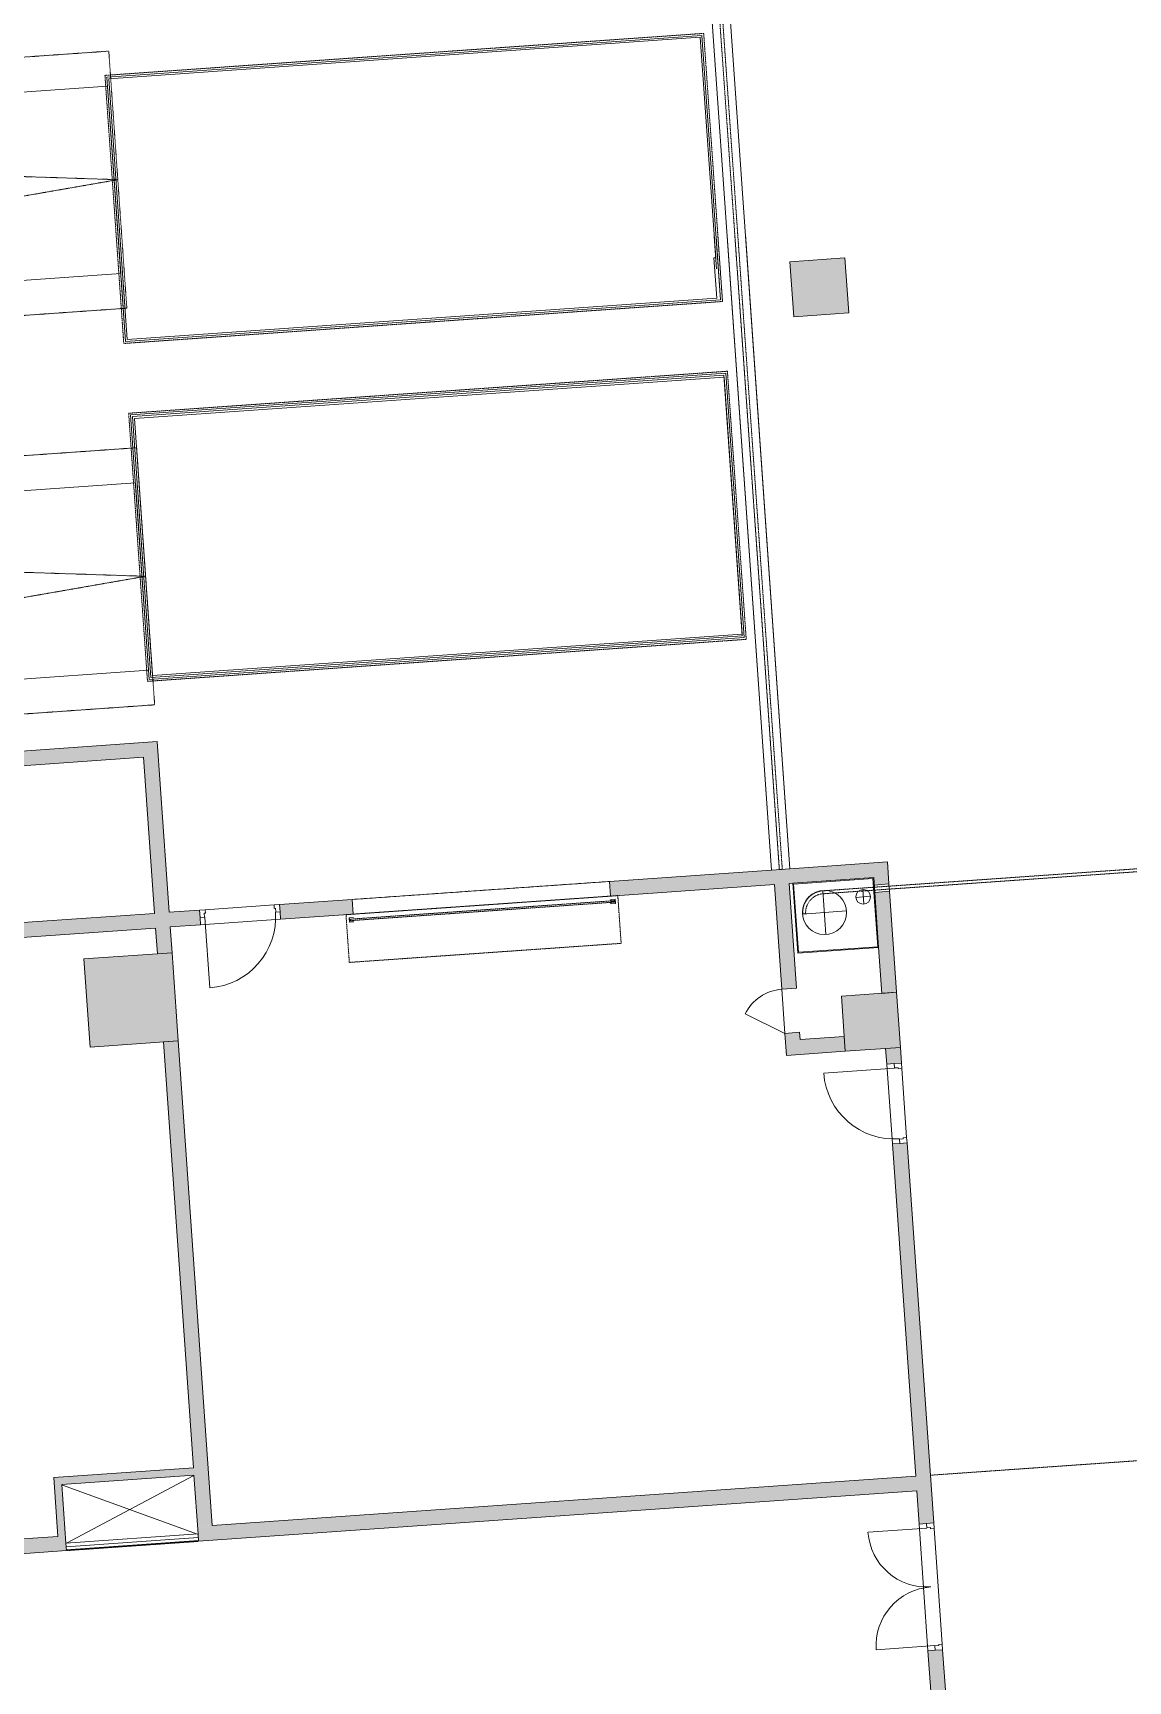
# Model space of a CAD drawing. Header units: millimetres. Extents: x 833941507 to 1669051331, y 817666127 to 1636299673.
# Drawn here: x 834439722 to 834454592, y 818048465 to 818070849 of the extents above; entities that cross this region are included whole.
import ezdxf

# ---------------------------------------------------------------- set-up
doc = ezdxf.new("R2010")
doc.units = ezdxf.units.MM
doc.header["$LTSCALE"] = 3
for name, pattern in [('3A35X-MAGP-P-MP-B02A$0$Hidden', [2.25, 1, -1.25]), ('3A35X-MAGP-P-MP-B02A$0$Long Dash', [13.5, 9, -4.5]), ('3A35X-MAGP-P-MP-B02A$0$Overhead', [1.8, 1.2, -0.6]), ('3A35X-MAGP-P-MP-B02B$0$Hidden', [2.25, 1, -1.25]), ('3A35X-MAGP-P-MP-B02B$0$Long Dash', [13.5, 9, -4.5]), ('3A35X-MAGP-P-MP-B02B$0$Overhead', [1.8, 1.2, -0.6])]:
    doc.linetypes.add(name, pattern=pattern)
for name, color, linetype, lineweight in [('3A35X-MAGP-P-MP-B02A$0$A-010-M_LINE', 252, 'Continuous', 5), ('3A35X-MAGP-P-MP-B02A$0$A-010-M_LINE_Over', 252, '3A35X-MAGP-P-MP-B02A$0$Overhead', 5), ('3A35X-MAGP-P-MP-B02A$0$A-200-M_WALL_INT', 252, 'Continuous', 9), ('3A35X-MAGP-P-MP-B02A$0$A-200-M_WALL_PAT', 252, 'Continuous', 9), ('3A35X-MAGP-P-MP-B02A$0$A-230-M_FLOOR', 252, 'Continuous', 18), ('3A35X-MAGP-P-MP-B02A$0$A-325-M_DOOR', 252, 'Continuous', 5), ('3A35X-MAGP-P-MP-B02A$0$A-325-MH_DOOR', 252, '3A35X-MAGP-P-MP-B02A$0$Long Dash', 5), ('3A35X-MAGP-P-MP-B02A$0$A-770-ME_FFE_SA', 252, 'Continuous', 5), ('3A35X-MAGP-P-MP-B02A$0$A-770-MH_FFE_SA', 252, '3A35X-MAGP-P-MP-B02A$0$Overhead', 5), ('3A35X-MAGP-P-MP-B02A$0$S-280-M_COLUMN', 252, 'Continuous', 9), ('3A35X-MAGP-P-MP-B02A$0$Z-060-M_DETAIL', 252, 'Continuous', 5), ('3A35X-MAGP-P-MP-B02A$0$Z-060-M_MH_LINE', 252, '3A35X-MAGP-P-MP-B02A$0$Hidden', 5), ('3A35X-MAGP-P-MP-B02B$0$A-010-M_LINE', 252, 'Continuous', 5), ('3A35X-MAGP-P-MP-B02B$0$A-010-M_LINE_Over', 252, '3A35X-MAGP-P-MP-B02B$0$Overhead', 5), ('3A35X-MAGP-P-MP-B02B$0$A-200-M_WALL_INT', 252, 'Continuous', 9), ('3A35X-MAGP-P-MP-B02B$0$A-200-M_WALL_PAT', 252, 'Continuous', 9), ('3A35X-MAGP-P-MP-B02B$0$A-230-M_FLOOR', 252, 'Continuous', 18), ('3A35X-MAGP-P-MP-B02B$0$A-325-M_DOOR', 252, 'Continuous', 5), ('3A35X-MAGP-P-MP-B02B$0$A-325-MH_DOOR', 252, '3A35X-MAGP-P-MP-B02B$0$Long Dash', 5), ('3A35X-MAGP-P-MP-B02B$0$A-770-ME_FFE_SA', 252, 'Continuous', 5), ('3A35X-MAGP-P-MP-B02B$0$A-770-MH_FFE_SA', 252, '3A35X-MAGP-P-MP-B02B$0$Overhead', 5), ('3A35X-MAGP-P-MP-B02B$0$S-280-M_COLUMN', 252, 'Continuous', 9), ('3A35X-MAGP-P-MP-B02B$0$Z-060-M_DETAIL', 252, 'Continuous', 5), ('3A35X-MAGP-P-MP-B02B$0$Z-060-M_MH_LINE', 252, '3A35X-MAGP-P-MP-B02B$0$Hidden', 5), ('UAJ-23FLOR-h', 251, 'Continuous', 9)]:
    doc.layers.add(name, color=color, linetype=linetype, lineweight=lineweight)
doc.layers.add('UAJ-00XREF', color=7, linetype='Continuous')

# ---------------------------------------------------------------- blocks, each defined once
blk = doc.blocks.new('GBP-LTC-LB01')
at = {"layer": 'UAJ-23FLOR-h'}
h = blk.add_hatch(dxfattribs=at)
h.set_pattern_fill('EARTH,_O', color=256, scale=180, angle=45)
h.set_pattern_definition([(48.9989, (834576001.8, 818046085.3), (-112.727, 1612.5107), [1143, -1143]), (48.9989, (834575678.3, 818046366.6), (-112.727, 1612.5107), [1143, -1143]), (48.9989, (834575354.8, 818046647.8), (-112.727, 1612.5107), [1143, -1143]), (138.9989, (834575340.7, 818046849.3), (-1612.5107, -112.727), [1143, -1143]), (138.9989, (834575621.9, 818047172.8), (-1612.5107, -112.727), [1143, -1143]), (138.9989, (834575903.1, 818047496.3), (-1612.5107, -112.727), [1143, -1143])])
h.paths.add_polyline_path([(834572173, 818200349), (834310584, 818182062), (834331502, 817882832), (834364940, 817885169), (834473096, 818011284), (834480534, 818020120), (834485095, 818025710), (834491376, 818033619), (834497063, 818041013), (834493146, 818043679), (834512789, 818074029), (834518712, 818083675), (834526231, 818096325), (834534646, 818111073), (834545956, 818131981), (834557205, 818154199), (834564040, 818168497), (834570941, 818183576), (834578368, 818200696)])
h.paths.add_polyline_path([(834382131, 817956470), (834418269, 817958996), (834422062, 817963856), (834428403, 817964299), (834467239, 818010696), (834466445, 818021739), (834476098, 818035709), (834485267, 818048983), (834487015, 818051460), (834497268, 818067303), (834492893, 818129890), (834448057, 818126756), (834416897, 818105052), (834382061, 818080789), (834386167, 818022059), (834377588, 818021459)], flags=16)
edge = h.paths.add_edge_path(flags=16)
edge.add_line((834540292, 818142076), (834533466, 818141614))
edge.add_line((834533466, 818141614), (834523258, 818143863))
edge.add_line((834523258, 818143863), (834525897, 818155839))
edge.add_arc((834558382, 818267025), 115835, 237.2184, 253.71313, ccw=False)
edge.add_line((834495665, 818169638), (834498268, 818132357))
edge.add_line((834498268, 818132357), (834496346, 818130135))
edge.add_line((834496346, 818130135), (834492880, 818129893))
edge.add_line((834492880, 818129893), (834494230, 818110588))
edge.add_line((834494230, 818110588), (834496326, 818110708))
edge.add_line((834496326, 818110708), (834498420, 818080754))
edge.add_line((834498420, 818080754), (834498046, 818080727))
edge.add_line((834498046, 818080727), (834498255, 818077746))
edge.add_line((834498255, 818077746), (834503061, 818078082))
edge.add_line((834503061, 818078082), (834504980, 818081212))
edge.add_line((834504980, 818081212), (834509429, 818088471))
edge.add_line((834509429, 818088471), (834515217, 818097914))
edge.add_line((834515217, 818097914), (834526067, 818116416))
edge.add_line((834526067, 818116416), (834532489, 818127889))
edge.add_line((834532489, 818127889), (834534831, 818132146))
edge.add_line((834534831, 818132146), (834540292, 818142076))
h = blk.add_hatch(dxfattribs=at)
h.set_pattern_fill('EARTH,_O', color=256, scale=180, angle=45)
h.set_pattern_definition([(45.0000001, (-1082349.7, 54794.9), (-3e-06, 1616.4461018), [1143, -1143]), (45.0000001, (-1082652.8, 55098), (-3e-06, 1616.4461018), [1143, -1143]), (45.0000001, (-1082955.9, 55401.1), (-3e-06, 1616.4461018), [1143, -1143]), (135.0000001, (-1082955.9, 55603.1), (-1616.4461018, -3e-06), [1143, -1143]), (135.0000001, (-1082652.8, 55906.2), (-1616.4461018, -3e-06), [1143, -1143]), (135.0000001, (-1082349.7, 56209.3), (-1616.4461018, -3e-06), [1143, -1143])])
h.paths.add_polyline_path([(834669469, 818015499), (834651081, 818014214), (834651091, 818014066), (834669480, 818015352)], flags=16)
edge = h.paths.add_edge_path()
edge.add_arc((834611764, 818123015), 22001, 94.0007, 118.6887)
edge.add_line((834601202, 818142316), (834593918, 818141228))
edge.add_arc((834611768, 818123014), 25503, 93.9972, 134.4213, ccw=False)
edge.add_line((834609991, 818148455), (834618164, 818149026))
edge.add_line((834618164, 818149026), (834618408, 818145535))
edge.add_line((834618408, 818145535), (834616365, 818145392))
edge.add_line((834616365, 818145392), (834616609, 818141901))
edge.add_line((834616609, 818141901), (834611622, 818141552))
edge.add_line((834611622, 818141552), (834611378, 818145043))
edge.add_line((834611378, 818145043), (834610229, 818144963))
h.paths.add_polyline_path([(834673233, 818197366), (834607546, 818192774), (834599172, 818174435), (834588349, 818152375), (834578622, 818133891), (834568418, 818115665), (834556457, 818095618), (834546606, 818080042), (834532219, 818058624), (834523692, 818046596), (834515684, 818035708), (834508244, 818025930), (834500656, 818016266), (834489787, 818002934), (834483448, 817995421), (834478638, 817989842), (834458454, 817967379), (834441506, 817949096), (834383076, 817886437), (834482027, 817893355), (834551919, 817920009), (834634905, 817930637), (834634023, 817939309), (834633770, 817941796), (834633578, 817943687), (834508697, 817930984), (834507053, 817930191), (834506409, 817939427), (834507657, 817945567), (834503417, 818006767), (834503064, 818011763), (834514053, 818025792), (834520785, 818034889), (834526319, 818042437), (834532382, 818050706), (834536346, 818056473), (834542258, 818065226), (834550406, 818077287), (834561579, 818095002), (834574523, 818117080), (834587769, 818140310), (834609774, 818143595), (834610002, 818140336), (834634253, 818142031), (834636807, 818105492), (834642791, 818105914), (834646279, 818056033), (834640293, 818055614), (834643382, 818011425), (834641138, 818011268), (834645776, 817944928), (834639048, 817944244), (834640362, 817931328), (834651070, 817932707), (834650588, 817936476), (834685106, 817940897), (834685588, 817937128), (834691374, 817937869)])
blk = doc.blocks.new('3A35X-MAGP-P-MP-B02A')
at = {"layer": '3A35X-MAGP-P-MP-B02A$0$A-200-M_WALL_PAT'}
for points in [[(65007, 137281), (67250, 137281), (67250, 137481), (59003, 137481), (59003, 137281), (64151, 137281)], [(67253, 134606), (67450, 134606), (67450, 137481), (67250, 137481), (67250, 134606)], [(77225, 134856), (77225, 135156), (77025, 135156), (77025, 134856)], [(77025, 133381), (77225, 133381), (77225, 134756), (77025, 134756), (77025, 134439)], [(67250, 126806), (67450, 126808), (67450, 133406), (67250, 133406), (67250, 127506)], [(75925, 132631), (76475, 132631), (76475, 132831), (75675, 132831), (75675, 132631), (75875, 132631)], [(65450, 126806), (65450, 127606), (65350, 127606), (65350, 126806)], [(66250, 127506), (67250, 127506), (67250, 127606), (65450, 127606), (65450, 127506)]]:
    blk.add_hatch(color=256, dxfattribs=at).paths.add_polyline_path(points, flags=0)
h = blk.add_hatch(color=256, dxfattribs=at)
h.paths.add_polyline_path([(63718, 134956), (67250, 134956), (67250, 135156), (59200, 135156), (59200, 135154), (59000, 135154), (59000, 135156), (58944, 135156), (58944, 134956), (60448, 134956)], flags=0)
h.paths.add_polyline_path([(57750, 134956), (57856, 134956), (57856, 135156), (50850, 135156), (50850, 134956), (57642, 134956)], flags=0)
h = blk.add_hatch(color=256, dxfattribs=at)
h.paths.add_polyline_path([(77025, 134956), (77025, 135156), (73442, 135156), (73442, 134956), (76613, 134956)], flags=0)
h.paths.add_polyline_path([(67864, 134956), (67864, 135156), (67450, 135156), (67450, 134956), (67751, 134956)], flags=0)
h.paths.add_polyline_path([(68952, 134956), (69942, 134956), (69942, 135156), (68952, 135156), (68952, 135056)], flags=0)
h = blk.add_hatch(color=256, dxfattribs=at)
h.paths.add_polyline_path([(75675, 132831), (75875, 132831), (75875, 132931), (75675, 132931)], flags=0)
h.paths.add_polyline_path([(75875, 133531), (75875, 134956), (75675, 134956), (75675, 133531), (75762, 133531)], flags=0)
h = blk.add_hatch(color=256, dxfattribs=at)
h.paths.add_polyline_path([(77130, 123881), (77225, 123881), (77225, 124430), (77025, 124430), (77025, 123881), (77125, 123881)], flags=0)
h.paths.add_polyline_path([(77025, 126156), (77225, 126156), (77225, 131330), (77025, 131330), (77025, 126269)], flags=0)
h.paths.add_polyline_path([(77125, 132418), (77225, 132418), (77225, 132631), (77025, 132631), (77025, 132418)], flags=0)
h = blk.add_hatch(color=256, dxfattribs=at)
h.paths.add_polyline_path([(77025, 126606), (77025, 126806), (67250, 126806), (67250, 126606), (76613, 126606)], flags=0)
h.paths.add_polyline_path([(36600, 126606), (39380, 126606), (39380, 126806), (36600, 126806)], flags=0)
h.paths.add_polyline_path([(41606, 126606), (44830, 126606), (44830, 126806), (41606, 126806), (41606, 126706)], flags=0)
h.paths.add_polyline_path([(47600, 126606), (48121, 126606), (48121, 126806), (46856, 126806), (46856, 126606), (47400, 126606)], flags=0)
h.paths.add_polyline_path([(62677, 126606), (65450, 126606), (65450, 126806), (62547, 126806), (62547, 126606)], flags=0)
h.paths.add_polyline_path([(50650, 126606), (54830, 126606), (54830, 126806), (50850, 126806), (50850, 126706), (50650, 126706), (50650, 126806), (50147, 126806), (50147, 126606)], flags=0)
h.paths.add_polyline_path([(57750, 126606), (57856, 126606), (57856, 126806), (56856, 126806), (56856, 126606), (57550, 126606)], flags=0)
h.paths.add_polyline_path([(60521, 126606), (60521, 126806), (58944, 126806), (58944, 126606), (59425, 126606)], flags=0)
at = {"layer": '3A35X-MAGP-P-MP-B02A$0$S-280-M_COLUMN', "lineweight": 5}
for points in [[(76690, 142631), (77225, 142631), (77225, 143381), (76475, 143381), (76475, 142631), (76613, 142631)], [(67250, 133406), (67450, 133406), (67450, 134606), (66250, 134606), (66250, 133406)], [(77025, 132631), (77225, 132631), (77225, 133381), (76475, 133381), (76475, 132631), (76613, 132631)]]:
    blk.add_hatch(color=256, dxfattribs=at).paths.add_polyline_path(points, flags=0)
at = {"layer": '3A35X-MAGP-P-MP-B02A$0$A-010-M_LINE'}
for p, q in [((67425, 143356), (67425, 143792)), ((75475, 143792), (75475, 143356)), ((67450, 138381), (67450, 141881)), ((67450, 141881), (75475, 141881)), ((67450, 138381), (67450, 141881)), ((75475, 141881), (75475, 138381)), ((75475, 138381), (67450, 138381))]:
    blk.add_line(p, q, dxfattribs=at)
at = {"layer": '3A35X-MAGP-P-MP-B02A$0$A-010-M_LINE_Over'}
blk.add_line((82825, 126806), (77230, 126806), dxfattribs=at)
at = {"layer": '3A35X-MAGP-P-MP-B02A$0$A-200-M_WALL_INT'}
for p, q in [((67450, 137481), (59003, 137481)), ((67450, 135156), (67450, 137481)), ((60448, 137281), (67250, 137281)), ((67250, 137281), (67250, 135156)), ((67250, 135156), (59844, 135156)), ((67864, 135156), (67450, 135156)), ((67864, 134956), (67864, 135056)), ((69942, 135156), (68952, 135156)), ((68952, 135056), (68952, 134956)), ((69942, 134956), (69942, 135156)), ((75650, 135156), (73442, 135156)), ((73442, 135156), (73442, 134956)), ((77225, 135156), (75900, 135156)), ((77225, 134856), (77225, 135156)), ((59250, 134956), (67250, 134956)), ((67250, 134956), (67250, 134606)), ((67450, 134606), (67450, 134956)), ((67450, 134956), (67864, 134956)), ((68952, 134956), (69942, 134956)), ((73442, 134956), (75675, 134956)), ((75675, 134956), (75675, 133531)), ((75875, 134956), (75925, 134956)), ((75875, 133531), (75875, 134956)), ((77025, 134856), (77225, 134856)), ((77225, 134756), (77025, 134756)), ((77225, 133381), (77225, 134756)), ((67250, 134606), (67450, 134606)), ((77025, 134006), (77025, 133381)), ((75675, 133531), (75875, 133531)), ((67450, 133406), (67250, 133406)), ((67250, 133406), (67250, 127606)), ((67450, 126806), (67450, 133406)), ((77025, 133381), (77225, 133381)), ((75675, 132931), (75675, 132631)), ((75875, 132931), (75675, 132931)), ((75875, 132831), (75875, 132931)), ((76475, 132831), (75875, 132831)), ((76475, 132631), (76475, 132831)), ((75675, 132631), (76475, 132631)), ((77025, 132631), (77025, 132418)), ((77225, 132631), (77025, 132631)), ((77225, 132418), (77225, 132631)), ((77025, 132418), (77125, 132418)), ((77025, 131330), (77025, 126806)), ((77125, 131330), (77025, 131330)), ((77225, 126156), (77225, 131330)), ((67250, 127606), (65350, 127606)), ((65350, 127606), (65350, 126806)), ((65350, 126806), (62547, 126806)), ((65450, 126606), (65450, 126706)), ((67250, 126706), (67250, 126606)), ((77025, 126806), (67450, 126806)), ((62547, 126606), (65450, 126606)), ((67250, 126606), (77025, 126606)), ((77025, 126606), (77025, 126156)), ((77025, 126156), (77125, 126156)), ((77025, 124430), (77025, 123881)), ((77125, 124430), (77025, 124430)), ((77225, 123881), (77225, 124430))]:
    blk.add_line(p, q, dxfattribs=at)
at = {"layer": '3A35X-MAGP-P-MP-B02A$0$A-230-M_FLOOR'}
for p, q in [((67400, 142931), (67400, 143792)), ((67425, 142956), (67425, 143792)), ((75475, 143792), (75475, 143506)), ((75500, 143792), (75500, 142931)), ((75475, 143506), (75450, 143506)), ((75450, 143506), (75450, 142956)), ((75500, 142931), (67400, 142931)), ((75450, 142956), (67425, 142956)), ((67400, 141931), (75500, 141931)), ((67400, 138331), (67400, 141931)), ((75500, 141931), (75500, 138331)), ((67425, 138356), (67425, 141906)), ((67425, 141906), (75475, 141906)), ((75475, 141906), (75475, 138356)), ((75475, 138356), (67425, 138356)), ((75500, 138331), (67400, 138331)), ((67939, 135156), (68877, 135156)), ((69942, 135156), (73442, 135156)), ((68952, 134956), (67864, 134956)), ((73442, 134956), (69942, 134956)), ((77225, 134856), (77225, 134756)), ((75675, 132931), (75675, 133531)), ((77025, 131330), (77025, 132418)), ((77225, 132343), (77225, 131405)), ((67250, 126606), (65450, 126606)), ((77025, 124430), (77025, 126156)), ((77225, 126081), (77225, 124505))]:
    blk.add_line(p, q, dxfattribs=at)
at = {"layer": '3A35X-MAGP-P-MP-B02A$0$A-325-M_DOOR', "lineweight": 9}
for p, q in [((67864, 135156), (67939, 135156)), ((67864, 135056), (67864, 135156)), ((67924, 135056), (67864, 135056)), ((67924, 135109), (67924, 135056)), ((67939, 135109), (67924, 135109)), ((67939, 135156), (67939, 135109)), ((68877, 135156), (68952, 135156)), ((68877, 135109), (68877, 135156)), ((68892, 135109), (68877, 135109)), ((68892, 135056), (68892, 135109)), ((68952, 135056), (68892, 135056)), ((68952, 135156), (68952, 135056)), ((77125, 132418), (77225, 132418)), ((77125, 132358), (77125, 132418)), ((77178, 132358), (77125, 132358)), ((77178, 132343), (77178, 132358)), ((77225, 132343), (77178, 132343)), ((77225, 132418), (77225, 132343)), ((77178, 131390), (77178, 131405)), ((77178, 131405), (77225, 131405)), ((77225, 131405), (77225, 131330)), ((77125, 131390), (77178, 131390)), ((77125, 131330), (77125, 131390)), ((77225, 131330), (77125, 131330)), ((77225, 126156), (77125, 126156)), ((77125, 126156), (77125, 126096)), ((77125, 126096), (77178, 126096)), ((77178, 126096), (77178, 126081)), ((77178, 126081), (77225, 126081)), ((77225, 126081), (77225, 126156)), ((77178, 124490), (77125, 124490)), ((77125, 124490), (77125, 124430)), ((77178, 124505), (77178, 124490)), ((77225, 124505), (77178, 124505)), ((77225, 124430), (77225, 124505)), ((77125, 124430), (77225, 124430))]:
    blk.add_line(p, q, dxfattribs=at)
at = {"layer": '3A35X-MAGP-P-MP-B02A$0$A-325-M_DOOR'}
for p, q in [((67927, 135056), (67927, 134094)), ((75675, 132931), (75156, 133231)), ((77125, 132355), (76163, 132355)), ((77125, 126093), (76327, 126093)), ((77125, 124493), (76327, 124493))]:
    blk.add_line(p, q, dxfattribs=at)
for centre, radius, start, end in [((67927, 135056), 962, 270, 0), ((75675, 132931), 600, 90, 150), ((77125, 132355), 962, 180, 270), ((77125, 126093), 799, 180, 270), ((77125, 124493), 799, 90, 180)]:
    blk.add_arc(centre, radius, start, end, dxfattribs=at)
at = {"layer": '3A35X-MAGP-P-MP-B02A$0$A-325-MH_DOOR'}
for p, q in [((69942, 135156), (73442, 135156)), ((69942, 134956), (73442, 134956))]:
    blk.add_line(p, q, dxfattribs=at)
at = {"layer": '3A35X-MAGP-P-MP-B02A$0$A-770-ME_FFE_SA'}
for p, q in [((67400, 142931), (67400, 143792)), ((75500, 143792), (75500, 142931)), ((75650, 143792), (75650, 135156)), ((75900, 135156), (75900, 143792)), ((75500, 142931), (67400, 142931)), ((67400, 138331), (67400, 141931)), ((67400, 141931), (75500, 141931)), ((75500, 141931), (75500, 138331)), ((75500, 138331), (67400, 138331)), ((75650, 135156), (75900, 135156)), ((69882, 134911), (69882, 134851)), ((69942, 134911), (69882, 134911)), ((69882, 134851), (69942, 134851)), ((69892, 134909), (69942, 134909)), ((69892, 134871), (69892, 134891)), ((69942, 134853), (69892, 134853)), ((69942, 134909), (69942, 134911)), ((69942, 134851), (69942, 134853)), ((73442, 134911), (73502, 134911)), ((73442, 134891), (73442, 134911)), ((73490, 134891), (73442, 134891)), ((73442, 134881), (73490, 134881)), ((73442, 134851), (73442, 134881)), ((73502, 134851), (73442, 134851)), ((73490, 134881), (73490, 134891)), ((73502, 134911), (73502, 134851)), ((77025, 134956), (75925, 134956)), ((75925, 134956), (75925, 134006)), ((75935, 134016), (75935, 134946)), ((75935, 134946), (77015, 134946)), ((76325, 134831), (76325, 134231)), ((76865, 134606), (76865, 134806)), ((77015, 134946), (77015, 134016)), ((77025, 134006), (77025, 134956)), ((76625, 134531), (76025, 134531)), ((76965, 134706), (76765, 134706)), ((75925, 134006), (77025, 134006)), ((77015, 134016), (75935, 134016)), ((65460, 127496), (67240, 126706)), ((65460, 126706), (67240, 127496)), ((67250, 126656), (65450, 126656)), ((65450, 126606), (65450, 126616)), ((65450, 126616), (67250, 126616)), ((67250, 126606), (65450, 126606)), ((67240, 126606), (65460, 126606)), ((65460, 126606), (67240, 126606)), ((67250, 126616), (67250, 126606))]:
    blk.add_line(p, q, dxfattribs=at)
for centre, radius in [((76325, 134531), 300), ((76865, 134706), 100)]:
    blk.add_circle(centre, radius, dxfattribs=at)
at = {"layer": '3A35X-MAGP-P-MP-B02A$0$A-770-MH_FFE_SA'}
for p, q in [((67375, 142906), (67375, 143792)), ((75525, 143792), (75525, 142906)), ((75755, 143792), (75755, 135156)), ((75795, 135156), (75795, 143792)), ((75525, 142906), (67375, 142906)), ((67375, 138306), (67375, 141956)), ((67375, 141956), (75525, 141956)), ((75525, 141956), (75525, 138306)), ((75525, 138306), (67375, 138306)), ((75755, 135156), (75795, 135156)), ((73542, 134956), (69842, 134956)), ((69842, 134956), (69842, 134306)), ((73492, 134891), (69892, 134891)), ((69892, 134891), (69892, 134871)), ((69892, 134871), (73492, 134871)), ((73492, 134871), (73492, 134891)), ((73542, 134306), (73542, 134956)), ((77025, 134826), (76325, 134826)), ((77025, 134786), (76325, 134786)), ((77025, 134786), (77025, 134826)), ((77025, 134826), (82875, 134826)), ((82875, 134786), (77025, 134786)), ((76070, 134531), (76030, 134531)), ((69842, 134306), (73542, 134306)), ((66350, 126606), (65460, 126606)), ((66350, 126606), (65460, 126606)), ((66350, 126606), (67240, 126606)), ((66350, 126606), (67240, 126606))]:
    blk.add_line(p, q, dxfattribs=at)
for radius in [295, 255]:
    blk.add_arc((76325, 134531), radius, 90, 180, dxfattribs=at)
at = {"layer": '3A35X-MAGP-P-MP-B02A$0$S-280-M_COLUMN', "lineweight": 13}
for p, q in [((77225, 143381), (76475, 143381)), ((76475, 143381), (76475, 142631)), ((77225, 142631), (77225, 143381)), ((76475, 142631), (77225, 142631)), ((67450, 134606), (66250, 134606)), ((66250, 134606), (66250, 133406)), ((67450, 133406), (67450, 134606)), ((66250, 133406), (67450, 133406)), ((77225, 133381), (76475, 133381)), ((76475, 133381), (76475, 132631)), ((77225, 132631), (77225, 133381)), ((76475, 132631), (77225, 132631))]:
    blk.add_line(p, q, dxfattribs=at)
at = {"layer": '3A35X-MAGP-P-MP-B02A$0$Z-060-M_DETAIL'}
for p, q in [((50900, 141006), (67400, 141006)), ((67400, 141006), (67400, 138456)), ((67400, 138456), (50900, 138456)), ((67250, 127506), (65450, 127506)), ((65450, 127506), (65450, 126706)), ((67250, 126706), (67250, 127506)), ((65450, 126706), (67250, 126706))]:
    blk.add_line(p, q, dxfattribs=at)
at = {"layer": '3A35X-MAGP-P-MP-B02A$0$Z-060-M_MH_LINE'}
for p, q in [((67450, 143381), (67450, 143792)), ((67450, 143381), (50450, 143381)), ((50450, 141481), (67450, 139731)), ((50450, 141481), (67450, 141481)), ((67450, 137981), (67450, 141481)), ((67450, 139731), (50450, 137981)), ((67450, 137981), (50450, 137981))]:
    blk.add_line(p, q, dxfattribs=at)
blk = doc.blocks.new('3A35X-MAGP-P-MP-B02B')
at = {"layer": '3A35X-MAGP-P-MP-B02B$0$A-200-M_WALL_PAT'}
for points in [[(60253, 137281), (67250, 137281), (67250, 137481), (59003, 137481), (59003, 137281), (59460, 137281)], [(67250, 134606), (67450, 134606), (67450, 137481), (67250, 137481), (67250, 134955)], [(77225, 134856), (77225, 135156), (77025, 135156), (77025, 134856)], [(77225, 133381), (77225, 134756), (77025, 134756), (77025, 133381)], [(67250, 126806), (67450, 126808), (67450, 133406), (67250, 133406), (67250, 127506)], [(76475, 132631), (76475, 132831), (75675, 132831), (75675, 132631), (75815, 132631)], [(65450, 126806), (65450, 127606), (65350, 127606), (65350, 126806)], [(67250, 127506), (67250, 127606), (65450, 127606), (65450, 127506), (67247, 127506)]]:
    blk.add_hatch(color=256, dxfattribs=at).paths.add_polyline_path(points, flags=0)
h = blk.add_hatch(color=256, dxfattribs=at)
h.paths.add_polyline_path([(67250, 134956), (67250, 135156), (59200, 135156), (59200, 135154), (59000, 135154), (59000, 135156), (58944, 135156), (58944, 134956), (66734, 134956)], flags=0)
h.paths.add_polyline_path([(57856, 134956), (57856, 135156), (50850, 135156), (50850, 134956), (57800, 134956)], flags=0)
h = blk.add_hatch(color=256, dxfattribs=at)
h.paths.add_polyline_path([(75900, 134956), (77025, 134956), (77025, 135156), (73442, 135156), (73442, 134956), (75694, 134956)], flags=0)
h.paths.add_polyline_path([(69942, 134956), (69942, 135156), (68952, 135156), (68952, 134956)], flags=0)
h.paths.add_polyline_path([(67751, 134956), (67864, 134956), (67864, 135156), (67450, 135156), (67450, 134956)], flags=0)
h = blk.add_hatch(color=256, dxfattribs=at)
h.paths.add_polyline_path([(75803, 132831), (75875, 132831), (75875, 132931), (75675, 132931), (75675, 132831), (75694, 132831)], flags=0)
h.paths.add_polyline_path([(75675, 133531), (75875, 133531), (75875, 134956), (75675, 134956)], flags=0)
h = blk.add_hatch(color=256, dxfattribs=at)
h.paths.add_polyline_path([(77025, 123881), (77225, 123881), (77225, 124430), (77025, 124430), (77025, 124317)], flags=0)
h.paths.add_polyline_path([(77178, 126156), (77225, 126156), (77225, 131330), (77025, 131330), (77025, 126156), (77130, 126156)], flags=0)
h.paths.add_polyline_path([(77125, 132418), (77225, 132418), (77225, 132631), (77025, 132631), (77025, 132418)], flags=0)
h = blk.add_hatch(color=256, dxfattribs=at)
h.paths.add_polyline_path([(77025, 126606), (77025, 126806), (67250, 126806), (67250, 126606), (76172, 126606)], flags=0)
h.paths.add_polyline_path([(37162, 126606), (39380, 126606), (39380, 126806), (36600, 126806), (36600, 126606)], flags=0)
h.paths.add_polyline_path([(43000, 126606), (44830, 126606), (44830, 126806), (41606, 126806), (41606, 126606), (42800, 126606)], flags=0)
h.paths.add_polyline_path([(48121, 126606), (48121, 126806), (46856, 126806), (46856, 126606), (47600, 126606)], flags=0)
h.paths.add_polyline_path([(60521, 126606), (60521, 126806), (58944, 126806), (58944, 126606), (59250, 126606)], flags=0)
h.paths.add_polyline_path([(50772, 126606), (54830, 126606), (54830, 126806), (50850, 126806), (50850, 126706), (50650, 126706), (50650, 126806), (50147, 126806), (50147, 126606), (50650, 126606)], flags=0)
h.paths.add_polyline_path([(57750, 126606), (57856, 126606), (57856, 126806), (56856, 126806), (56856, 126606), (57550, 126606)], flags=0)
h.paths.add_polyline_path([(65450, 126606), (65450, 126806), (62547, 126806), (62547, 126606), (65350, 126606)], flags=0)
at = {"layer": '3A35X-MAGP-P-MP-B02B$0$S-280-M_COLUMN', "lineweight": 5}
for points in [[(77225, 142631), (77225, 143381), (76475, 143381), (76475, 142631), (76690, 142631)], [(66734, 133406), (67450, 133406), (67450, 134606), (66250, 134606), (66250, 133406)], [(77025, 132631), (77225, 132631), (77225, 133381), (76475, 133381), (76475, 132631)]]:
    blk.add_hatch(color=256, dxfattribs=at).paths.add_polyline_path(points, flags=0)
at = {"layer": '3A35X-MAGP-P-MP-B02B$0$A-010-M_LINE'}
for p, q in [((67425, 143356), (67425, 143794)), ((75475, 143794), (75475, 143356)), ((67450, 138381), (67450, 141881)), ((67450, 141881), (75475, 141881)), ((67450, 138381), (67450, 141881)), ((75475, 141881), (75475, 138381)), ((75475, 138381), (67450, 138381))]:
    blk.add_line(p, q, dxfattribs=at)
at = {"layer": '3A35X-MAGP-P-MP-B02B$0$A-010-M_LINE_Over'}
blk.add_line((82825, 126806), (77230, 126806), dxfattribs=at)
at = {"layer": '3A35X-MAGP-P-MP-B02B$0$A-200-M_WALL_INT'}
for p, q in [((67450, 137481), (59003, 137481)), ((67450, 135156), (67450, 137481)), ((60448, 137281), (67250, 137281)), ((67250, 137281), (67250, 135156)), ((67250, 135156), (59844, 135156)), ((67864, 135156), (67450, 135156)), ((67864, 134956), (67864, 135056)), ((69942, 135156), (68952, 135156)), ((68952, 135056), (68952, 134956)), ((69942, 134956), (69942, 135156)), ((75650, 135156), (73442, 135156)), ((73442, 135156), (73442, 134956)), ((77225, 135156), (75900, 135156)), ((77225, 134856), (77225, 135156)), ((59250, 134956), (67250, 134956)), ((67250, 134956), (67250, 134606)), ((67450, 134606), (67450, 134956)), ((67450, 134956), (67864, 134956)), ((68952, 134956), (69942, 134956)), ((73442, 134956), (75675, 134956)), ((75675, 134956), (75675, 133531)), ((75875, 134956), (75925, 134956)), ((75875, 133531), (75875, 134956)), ((77025, 134856), (77225, 134856)), ((77225, 134756), (77025, 134756)), ((77225, 133381), (77225, 134756)), ((67250, 134606), (67450, 134606)), ((77025, 134006), (77025, 133381)), ((75675, 133531), (75875, 133531)), ((67450, 133406), (67250, 133406)), ((67250, 133406), (67250, 127606)), ((67450, 126806), (67450, 133406)), ((77025, 133381), (77225, 133381)), ((75675, 132931), (75675, 132631)), ((75875, 132931), (75675, 132931)), ((75875, 132831), (75875, 132931)), ((76475, 132831), (75875, 132831)), ((76475, 132631), (76475, 132831)), ((75675, 132631), (76475, 132631)), ((77025, 132631), (77025, 132418)), ((77225, 132631), (77025, 132631)), ((77225, 132418), (77225, 132631)), ((77025, 132418), (77125, 132418)), ((77025, 131330), (77025, 126806)), ((77125, 131330), (77025, 131330)), ((77225, 126156), (77225, 131330)), ((67250, 127606), (65350, 127606)), ((65350, 127606), (65350, 126806)), ((65350, 126806), (62547, 126806)), ((65450, 126606), (65450, 126706)), ((67250, 126706), (67250, 126606)), ((77025, 126806), (67450, 126806)), ((62547, 126606), (65450, 126606)), ((67250, 126606), (77025, 126606)), ((77025, 126606), (77025, 126156)), ((77025, 126156), (77125, 126156)), ((77025, 124430), (77025, 123881)), ((77125, 124430), (77025, 124430)), ((77225, 123881), (77225, 124430))]:
    blk.add_line(p, q, dxfattribs=at)
at = {"layer": '3A35X-MAGP-P-MP-B02B$0$A-230-M_FLOOR'}
for p, q in [((67400, 142931), (67400, 146531)), ((67400, 146531), (75500, 146531)), ((67425, 146506), (75475, 146506)), ((67425, 142956), (67425, 146506)), ((75475, 146506), (75475, 143506)), ((75500, 146531), (75500, 142931)), ((75475, 143506), (75450, 143506)), ((75450, 143506), (75450, 142956)), ((75500, 142931), (67400, 142931)), ((75450, 142956), (67425, 142956)), ((67400, 141931), (75500, 141931)), ((67400, 138331), (67400, 141931)), ((75500, 141931), (75500, 138331)), ((67425, 138356), (67425, 141906)), ((67425, 141906), (75475, 141906)), ((75475, 141906), (75475, 138356)), ((75475, 138356), (67425, 138356)), ((75500, 138331), (67400, 138331)), ((67939, 135156), (68877, 135156)), ((69942, 135156), (73442, 135156)), ((68952, 134956), (67864, 134956)), ((73442, 134956), (69942, 134956)), ((77225, 134856), (77225, 134756)), ((75675, 132931), (75675, 133531)), ((77025, 131330), (77025, 132418)), ((77225, 132343), (77225, 131405)), ((67250, 126606), (65450, 126606)), ((77025, 124430), (77025, 126156)), ((77225, 126081), (77225, 124505))]:
    blk.add_line(p, q, dxfattribs=at)
at = {"layer": '3A35X-MAGP-P-MP-B02B$0$A-325-M_DOOR', "lineweight": 9}
for p, q in [((67864, 135156), (67939, 135156)), ((67864, 135056), (67864, 135156)), ((67924, 135056), (67864, 135056)), ((67924, 135109), (67924, 135056)), ((67939, 135109), (67924, 135109)), ((67939, 135156), (67939, 135109)), ((68877, 135156), (68952, 135156)), ((68877, 135109), (68877, 135156)), ((68892, 135109), (68877, 135109)), ((68892, 135056), (68892, 135109)), ((68952, 135056), (68892, 135056)), ((68952, 135156), (68952, 135056)), ((77125, 132418), (77225, 132418)), ((77125, 132358), (77125, 132418)), ((77178, 132358), (77125, 132358)), ((77178, 132343), (77178, 132358)), ((77225, 132343), (77178, 132343)), ((77225, 132418), (77225, 132343)), ((77178, 131390), (77178, 131405)), ((77178, 131405), (77225, 131405)), ((77225, 131405), (77225, 131330)), ((77125, 131390), (77178, 131390)), ((77125, 131330), (77125, 131390)), ((77225, 131330), (77125, 131330)), ((77225, 126156), (77125, 126156)), ((77125, 126156), (77125, 126096)), ((77125, 126096), (77178, 126096)), ((77178, 126096), (77178, 126081)), ((77178, 126081), (77225, 126081)), ((77225, 126081), (77225, 126156)), ((77178, 124490), (77125, 124490)), ((77125, 124490), (77125, 124430)), ((77178, 124505), (77178, 124490)), ((77225, 124505), (77178, 124505)), ((77225, 124430), (77225, 124505)), ((77125, 124430), (77225, 124430))]:
    blk.add_line(p, q, dxfattribs=at)
at = {"layer": '3A35X-MAGP-P-MP-B02B$0$A-325-M_DOOR'}
for p, q in [((67927, 135056), (67927, 134094)), ((75675, 132931), (75156, 133231)), ((77125, 132355), (76163, 132355)), ((77125, 126093), (76327, 126093)), ((77125, 124493), (76327, 124493))]:
    blk.add_line(p, q, dxfattribs=at)
for centre, radius, start, end in [((67927, 135056), 962, 270, 0), ((75675, 132931), 600, 90, 150), ((77125, 132355), 962, 180, 270), ((77125, 126093), 799, 180, 270), ((77125, 124493), 799, 90, 180)]:
    blk.add_arc(centre, radius, start, end, dxfattribs=at)
at = {"layer": '3A35X-MAGP-P-MP-B02B$0$A-325-MH_DOOR'}
for p, q in [((69942, 135156), (73442, 135156)), ((69942, 134956), (73442, 134956))]:
    blk.add_line(p, q, dxfattribs=at)
at = {"layer": '3A35X-MAGP-P-MP-B02B$0$A-770-ME_FFE_SA'}
for p, q in [((75650, 147211), (75650, 135156)), ((75900, 135156), (75900, 147211)), ((67400, 142931), (67400, 146531)), ((67400, 146531), (75500, 146531)), ((75500, 146531), (75500, 142931)), ((75500, 142931), (67400, 142931)), ((67400, 138331), (67400, 141931)), ((67400, 141931), (75500, 141931)), ((75500, 141931), (75500, 138331)), ((75500, 138331), (67400, 138331)), ((75650, 135156), (75900, 135156)), ((69882, 134911), (69882, 134851)), ((69942, 134911), (69882, 134911)), ((69882, 134851), (69942, 134851)), ((69892, 134909), (69942, 134909)), ((69892, 134871), (69892, 134891)), ((69942, 134853), (69892, 134853)), ((69942, 134909), (69942, 134911)), ((69942, 134851), (69942, 134853)), ((73442, 134911), (73502, 134911)), ((73442, 134891), (73442, 134911)), ((73490, 134891), (73442, 134891)), ((73442, 134881), (73490, 134881)), ((73442, 134851), (73442, 134881)), ((73502, 134851), (73442, 134851)), ((73490, 134881), (73490, 134891)), ((73502, 134911), (73502, 134851)), ((77025, 134956), (75925, 134956)), ((75925, 134956), (75925, 134006)), ((75935, 134016), (75935, 134946)), ((75935, 134946), (77015, 134946)), ((76325, 134831), (76325, 134231)), ((76865, 134606), (76865, 134806)), ((77015, 134946), (77015, 134016)), ((77025, 134006), (77025, 134956)), ((76625, 134531), (76025, 134531)), ((76965, 134706), (76765, 134706)), ((75925, 134006), (77025, 134006)), ((77015, 134016), (75935, 134016)), ((65460, 127496), (67240, 126706)), ((65460, 126706), (67240, 127496)), ((67250, 126656), (65450, 126656)), ((65450, 126606), (65450, 126616)), ((65450, 126616), (67250, 126616)), ((67250, 126606), (65450, 126606)), ((67240, 126606), (65460, 126606)), ((65460, 126606), (67240, 126606)), ((67250, 126616), (67250, 126606))]:
    blk.add_line(p, q, dxfattribs=at)
for centre, radius in [((76325, 134531), 300), ((76865, 134706), 100)]:
    blk.add_circle(centre, radius, dxfattribs=at)
at = {"layer": '3A35X-MAGP-P-MP-B02B$0$A-770-MH_FFE_SA'}
for p, q in [((75755, 147211), (75755, 135156)), ((75795, 135156), (75795, 147211)), ((67375, 142906), (67375, 146556)), ((67375, 146556), (75525, 146556)), ((75525, 146556), (75525, 142906)), ((75525, 142906), (67375, 142906)), ((67375, 138306), (67375, 141956)), ((67375, 141956), (75525, 141956)), ((75525, 141956), (75525, 138306)), ((75525, 138306), (67375, 138306)), ((75755, 135156), (75795, 135156)), ((73542, 134956), (69842, 134956)), ((69842, 134956), (69842, 134306)), ((73492, 134891), (69892, 134891)), ((69892, 134891), (69892, 134871)), ((69892, 134871), (73492, 134871)), ((73492, 134871), (73492, 134891)), ((73542, 134306), (73542, 134956)), ((77025, 134826), (76325, 134826)), ((77025, 134786), (76325, 134786)), ((77025, 134786), (77025, 134826)), ((77025, 134826), (82875, 134826)), ((82875, 134786), (77025, 134786)), ((76070, 134531), (76030, 134531)), ((69842, 134306), (73542, 134306)), ((66350, 126606), (65460, 126606)), ((66350, 126606), (65460, 126606)), ((66350, 126606), (67240, 126606)), ((66350, 126606), (67240, 126606))]:
    blk.add_line(p, q, dxfattribs=at)
for radius in [295, 255]:
    blk.add_arc((76325, 134531), radius, 90, 180, dxfattribs=at)
at = {"layer": '3A35X-MAGP-P-MP-B02B$0$S-280-M_COLUMN', "lineweight": 13}
for p, q in [((77225, 143381), (76475, 143381)), ((76475, 143381), (76475, 142631)), ((77225, 142631), (77225, 143381)), ((76475, 142631), (77225, 142631)), ((67450, 134606), (66250, 134606)), ((66250, 134606), (66250, 133406)), ((67450, 133406), (67450, 134606)), ((66250, 133406), (67450, 133406)), ((77225, 133381), (76475, 133381)), ((76475, 133381), (76475, 132631)), ((77225, 132631), (77225, 133381)), ((76475, 132631), (77225, 132631))]:
    blk.add_line(p, q, dxfattribs=at)
at = {"layer": '3A35X-MAGP-P-MP-B02B$0$Z-060-M_DETAIL'}
for p, q in [((50900, 146406), (67400, 146406)), ((67400, 146406), (67400, 143856)), ((67400, 143856), (50900, 143856)), ((50900, 141006), (67400, 141006)), ((67400, 141006), (67400, 138456)), ((67400, 138456), (50900, 138456)), ((67250, 127506), (65450, 127506)), ((65450, 127506), (65450, 126706)), ((67250, 126706), (67250, 127506)), ((65450, 126706), (67250, 126706))]:
    blk.add_line(p, q, dxfattribs=at)
at = {"layer": '3A35X-MAGP-P-MP-B02B$0$Z-060-M_MH_LINE'}
for p, q in [((50450, 146881), (67450, 145131)), ((50450, 146881), (67450, 146881)), ((67450, 143381), (67450, 146881)), ((67450, 145131), (50450, 143381)), ((67450, 143381), (50450, 143381)), ((50450, 141481), (67450, 139731)), ((50450, 141481), (67450, 141481)), ((67450, 137981), (67450, 141481)), ((67450, 139731), (50450, 137981)), ((67450, 137981), (50450, 137981))]:
    blk.add_line(p, q, dxfattribs=at)

msp = doc.modelspace()

# ---------------------------------------------------------------- block references
msp.add_blockref('GBP-LTC-LB01', (0, 0))
at = {"layer": 'UAJ-00XREF', "rotation": 4.012827991232881}
for name in ['3A35X-MAGP-P-MP-B02B', '3A35X-MAGP-P-MP-B02A']:
    msp.add_blockref(name, (834383746, 817919361), dxfattribs=at)

doc.saveas('drawing.dxf')
